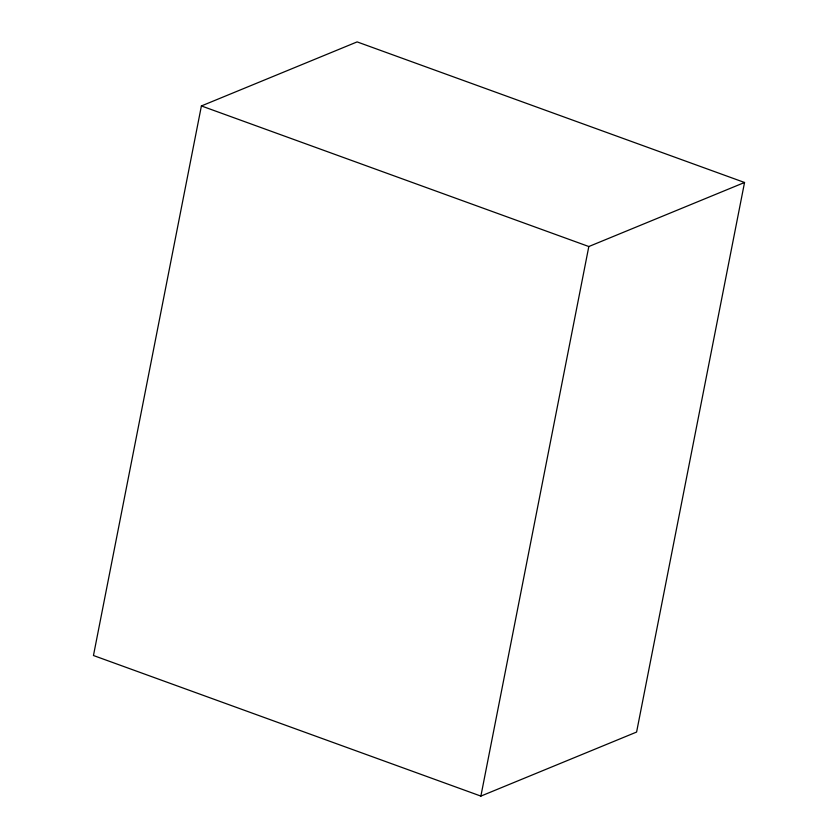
<?xml version="1.0" encoding="UTF-8"?>
<svg xmlns="http://www.w3.org/2000/svg" width="838" height="838" viewBox="0 0 838 838"><rect width="100%" height="100%" fill="white"/><g stroke="black" fill="none" stroke-linecap="round" stroke-linejoin="round"><path stroke-width="1.26" d="M201.403 105.944L93.458 655.515L480.876 796.1L636.597 732.056L744.542 182.485L357.124 41.9L201.403 105.944L588.821 246.529L744.542 182.485M480.876 796.1L588.821 246.529"/></g></svg>
